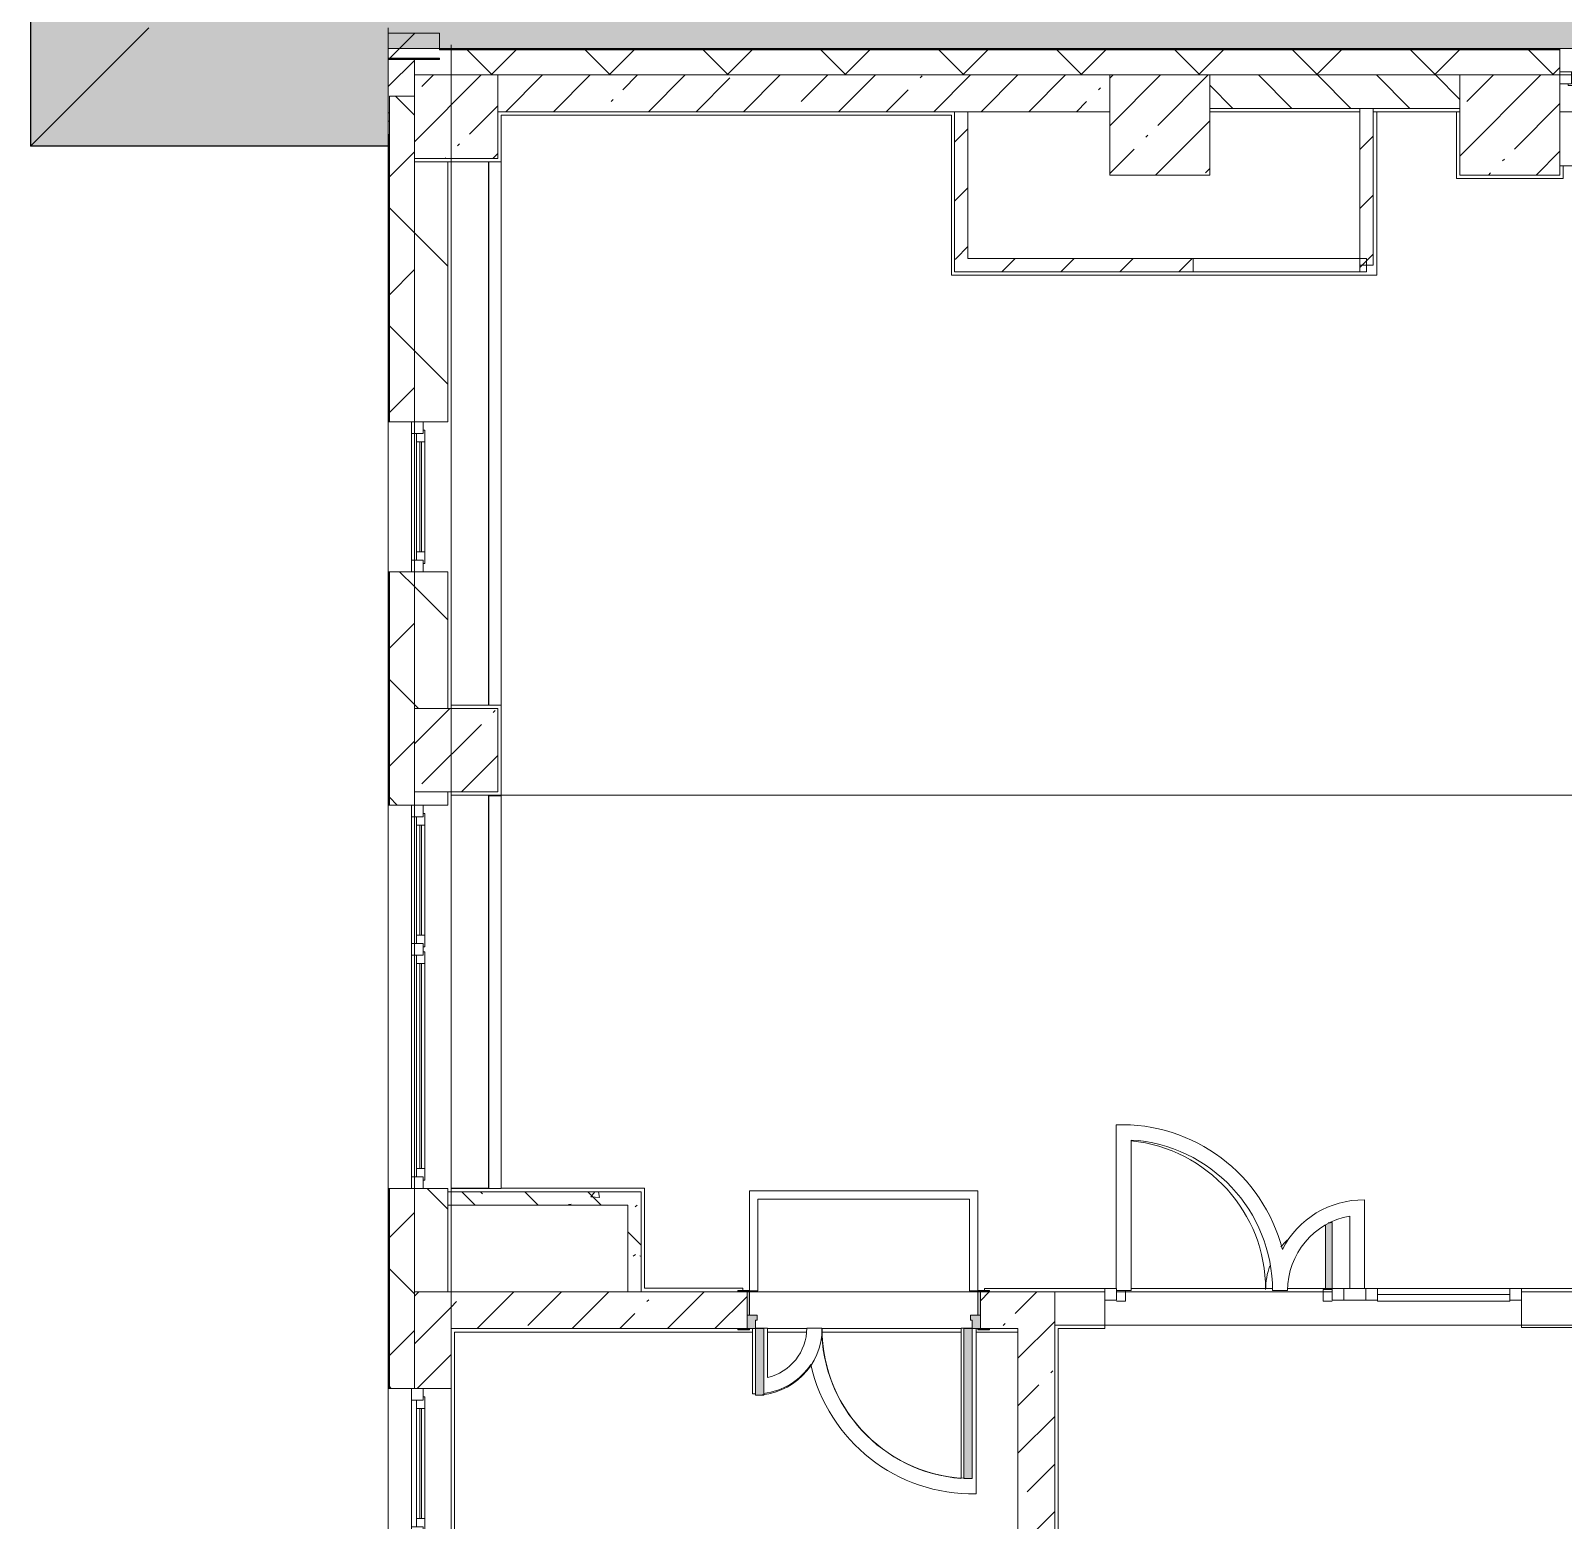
# Model space of a CAD drawing. Header units: millimetres. Extents: x 2623 to 210903, y -8553 to 29000.
# Drawn here: x 81482 to 90674, y 6529 to 15466 of the extents above; entities that cross this region are included whole.
import ezdxf

# ---------------------------------------------------------------- set-up
doc = ezdxf.new("R2010")
doc.units = ezdxf.units.MM
for name, color, linetype, lineweight in [('A-DETL-3', 7, 'Continuous', 5), ('A-GENM-2', 7, 'Continuous', 5), ('A-GLAZ-2', 7, 'Continuous', 5), ('A-GLAZ-CURT-1', 7, 'Continuous', 5), ('A-GLAZ-CWMG-2', 7, 'Continuous', 5), ('A-WALL', 7, 'Continuous', 9), ('A-WALL-4', 7, 'Continuous', 5), ('I-WALL-4', 7, 'Continuous', 5), ('S-COLS-1', 7, 'Continuous', 5), ('Оси', 7, 'Continuous', 9)]:
    doc.layers.add(name, color=color, linetype=linetype, lineweight=lineweight)
doc.layers.add('A-DETL-GENF-6', color=7, linetype='Continuous', lineweight=9, true_color=0xc0c0c0, transparency=0.4)
for name, color, linetype, lineweight, true_color in [('A-DETL-GENF-7', 7, 'Continuous', 5, 0xaaaaaa), ('A-DOOR-4', 7, 'Continuous', 5, 0xe2e2e2), ('A-DOOR-5', 7, 'Continuous', 5, 0xaaaaaa), ('A-DOOR-FRAM-3', 7, 'Continuous', 5, 0xe2e2e2), ('A-DOOR-FRAM-5', 7, 'Continuous', 5, 0xaaaaaa), ('A-FLOR-3', 7, 'Continuous', 5, 0xaaaaaa), ('A-GENM-3', 7, 'Continuous', 5, 0x737373), ('A-WALL-5', 7, 'Continuous', 5, 0x737373), ('I-WALL-5', 7, 'Continuous', 5, 0x737373), ('I-WALL-6', 7, 'Continuous', 5, 0x787878)]:
    doc.layers.add(name, color=color, linetype=linetype, lineweight=lineweight, true_color=true_color)
pattern_1 = [(135, (83893.37, 0), (-353.553, -353.553), [])]
pattern_2 = [(45, (83893.37, 0), (-353.5534, 353.5534), []), (135, (83893.37, 0), (-353.5534, -353.5534), [])]
pattern_3 = [(45, (83893.37, 0), (-285.123, 285.123), []), (45, (84178.5, 0), (-285.123, 285.123), [504.031, -100.806, 16.764, -84.042])]
pattern_4 = [(135, (83893.37, 0), (-377.17, -377.17), [533.4, -88.9, 17.78, -88.9]), (135, (83893.37, 376.94), (-377.17, -377.17), []), (50, (83893.37, 0), (637.645, -55.787), [66.675, -733.425]), (355, (83893.4, 0), (-123.35, 668.7), [53.34, -586.74]), (100.451, (83946.5, -4.65), (514.3, 612.91), [56.665, -623.315]), (46.184, (83893.4, 177.8), (948.78, -147.15), [100.01, -1100.14]), (96.636, (83972.4, 165.5), (830.91, 866), [85, -934.97]), (351.184, (83893.4, 177.8), (830.92, 865.99), [80.01, -880.11]), (21, (83982.27, 133.35), (530.65, -357.928), [66.675, -733.425]), (326, (83982.3, 133.35), (216.31, 644.66), [53.34, -586.74]), (71.451, (84026.5, 103.5), (746.96, 286.724), [56.665, -623.315]), (37.5, (83893.37, 0), (10.8105, 295.9426), [16.764, -562.864, 16.764, -578.866, -588.962]), (37.5, (83893.37, 0), (10.8105, 295.9426), [-1175.258, 16.764, -572.198]), (7.5, (83893.37, 0), (233.869, 350.632), [16.764, -322.834, 16.764, -549.529, -224.472]), (7.5, (83893.37, 0), (233.869, 350.632), [-905.89, 16.764, -207.708]), (327.5, (83695.13, 0), (474.568, -20.051), [16.764, -205.486, 16.764, -676.656, -920.115]), (327.5, (83695.13, 0), (474.568, -20.051), [-915.67, 16.764, -903.35]), (317.5, (83606.23, 0), (518.452, 88.993), [16.764, -272.16, 16.764, -443.738, -653.415]), (317.5, (83606.23, 0), (518.452, 88.993), [-749.427, 16.764, -636.65])]
pattern_5 = [(45, (83893.37, 0), (-176.7767, 176.7767), [])]

# ---------------------------------------------------------------- blocks, each defined once
blk = doc.blocks.new('парапет1 - парапет-18629556-3_1_3_птичка')
at = {"layer": 'A-GENM-2'}
for p, q in [((-2411.1, 14772.9), (-2411.1, 27400.1)), ((-268, 14772.9), (-2411.1, 14772.9))]:
    blk.add_line(p, q, dxfattribs=at)
at = {"layer": 'A-GENM-3'}
for p, q in [((-2409.1, 14774.9), (-1701.8, 15482.2)), ((-268, 15482.2), (-268, 14774.9))]:
    blk.add_line(p, q, dxfattribs=at)
blk = doc.blocks.new('BSC_Колонна _Прямоугольная - 500х500-V77-3_1_3_птичка')
at = {"layer": 'S-COLS-1'}
h = blk.add_hatch(dxfattribs=at)
h.set_pattern_fill('FP_88', color=256, style=0, pattern_type=2)
h.set_pattern_definition([(45, (-140, -14950), (-285.123, 285.123), []), (45, (145.12, -14950), (-285.123, 285.123), [504.031, -100.806, 16.764, -84.042])])
h.paths.add_polyline_path([(-250, -250), (250, -250), (250, 250), (-250, 250)])
for p, q in [((250, 250), (-250, 250)), ((-250, 250), (-250, -250)), ((250, -250), (250, 250)), ((-250, -250), (250, -250))]:
    blk.add_line(p, q, dxfattribs=at)
blk = doc.blocks.new('120_Окно_СКБ_1Ст - 120_Окно_СКБ_1Ст 900х2500_h_-20664874-3_1_3_птичка')
at = {"layer": 'A-GLAZ-2'}
for p, q in [((-450, -127), (-450, -57)), ((-450, -57), (-380, -57)), ((450, -57), (-450, -57)), ((-380, -57), (-380, -127)), ((380, -87), (-380, -87)), ((-380, -87), (-380, -127)), ((-330, -137), (-330, -87)), ((330, -137), (330, -87)), ((380, -127), (380, -57)), ((380, -57), (450, -57)), ((380, -127), (380, -87)), ((450, -57), (450, -127)), ((-380, -127), (-450, -127)), ((-450, -127), (-400, -127)), ((-380, -127), (-400, -127)), ((-400, -127), (-400, -137)), ((-400, -137), (400, -137)), ((400, -137), (-400, -137)), ((-330, -107), (330, -107)), ((330, -117), (-330, -117)), ((450, -127), (380, -127)), ((400, -127), (380, -127)), ((400, -127), (450, -127)), ((400, -137), (400, -127))]:
    blk.add_line(p, q, dxfattribs=at)
blk = doc.blocks.new('120_Окно_СКБ_2Ст - 120_Окно_СКБ_2Ст 2100х2400 _мал створка справа_-22446225-3_1_3_птичка')
at = {"layer": 'A-GLAZ-2'}
for p, q in [((-1050, -127), (-1050, -57)), ((-1050, -57), (-980, -57)), ((1050, -57), (-1050, -57)), ((-980, -57), (-980, -127)), ((150, -87), (-980, -87)), ((-980, -87), (-980, -127)), ((-930, -137), (-930, -87)), ((100, -137), (100, -87)), ((150, -127), (150, -57)), ((150, -57), (220, -57)), ((150, -127), (150, -87)), ((220, -57), (220, -127)), ((980, -87), (220, -87)), ((220, -87), (220, -127)), ((270, -137), (270, -87)), ((930, -137), (930, -87)), ((980, -127), (980, -57)), ((980, -57), (1050, -57)), ((980, -127), (980, -87)), ((1050, -57), (1050, -127)), ((-980, -127), (-1050, -127)), ((-1050, -127), (-1000, -127)), ((-980, -127), (-1000, -127)), ((-1000, -127), (-1000, -137)), ((-1000, -137), (170, -137)), ((170, -137), (-1000, -137)), ((-930, -107), (100, -107)), ((100, -117), (-930, -117)), ((220, -127), (150, -127)), ((170, -127), (150, -127)), ((170, -127), (200, -127)), ((170, -137), (170, -127)), ((220, -127), (200, -127)), ((200, -127), (200, -137)), ((200, -137), (1000, -137)), ((1000, -137), (200, -137)), ((270, -107), (930, -107)), ((930, -117), (270, -117)), ((1050, -127), (980, -127)), ((1000, -127), (980, -127)), ((1000, -127), (1050, -127)), ((1000, -137), (1000, -127))]:
    blk.add_line(p, q, dxfattribs=at)
blk = doc.blocks.new('120_Окно_СКБ_2Ст - 120_Окно_СКБ_2Ст 2300х2500 _мал створка справа_-22272277-3_1_3_птичка')
at = {"layer": 'A-GLAZ-2'}
for p, q in [((-1150, -127), (-1150, -57)), ((-1150, -57), (-1080, -57)), ((1150, -57), (-1150, -57)), ((-1080, -57), (-1080, -127)), ((250, -87), (-1080, -87)), ((-1080, -87), (-1080, -127)), ((-1030, -137), (-1030, -87)), ((200, -137), (200, -87)), ((250, -127), (250, -57)), ((250, -57), (320, -57)), ((250, -127), (250, -87)), ((320, -57), (320, -127)), ((1080, -87), (320, -87)), ((320, -87), (320, -127)), ((370, -137), (370, -87)), ((1030, -137), (1030, -87)), ((1080, -127), (1080, -57)), ((1080, -57), (1150, -57)), ((1080, -127), (1080, -87)), ((1150, -57), (1150, -127)), ((-1080, -127), (-1150, -127)), ((-1150, -127), (-1100, -127)), ((-1080, -127), (-1100, -127)), ((-1100, -127), (-1100, -137)), ((-1100, -137), (270, -137)), ((270, -137), (-1100, -137)), ((-1030, -107), (200, -107)), ((200, -117), (-1030, -117)), ((320, -127), (250, -127)), ((270, -127), (250, -127)), ((270, -127), (300, -127)), ((270, -137), (270, -127)), ((320, -127), (300, -127)), ((300, -127), (300, -137)), ((300, -137), (1100, -137)), ((1100, -137), (300, -137)), ((370, -107), (1030, -107)), ((1030, -117), (370, -117)), ((1150, -127), (1080, -127)), ((1100, -127), (1080, -127)), ((1100, -127), (1150, -127)), ((1100, -137), (1100, -127))]:
    blk.add_line(p, q, dxfattribs=at)
blk = doc.blocks.new('110_Дверь_СКБ_2Ст - Д-1 Лестничная клетка EIS60-24280000-3_1_3_птичка')
at = {"layer": 'A-DOOR-4'}
for points in [[(-637.5, 1010), (-637.5, 110), (-587.5, 110), (-587.5, 1010)], [(612.5, 510), (612.5, 110), (662.5, 110), (662.5, 510)], [(712.5, 30), (697.5, 30), (697.5, -110), (712.5, -110)]]:
    blk.add_hatch(color=256, dxfattribs=at).paths.add_polyline_path(points)
h = blk.add_hatch(color=256, dxfattribs=at)
h.paths.add_polyline_path([(712.5, 110), (662.5, 110), (662.5, 60), (652.5, 60), (652.5, 30), (712.5, 30), (712.5, 39.7)])
h.paths.add_polyline_path([(-687.5, 110), (-687.5, 30), (-627.5, 30), (-627.5, 60), (-637.5, 60), (-637.5, 110)])
at = {"layer": 'A-DOOR-FRAM-3'}
for points in [[(-742.5, 118), (-742.5, 110), (-672.5, 110), (-672.5, 118)], [(767.5, 118), (697.5, 118), (697.5, 110), (767.5, 110)], [(-672.5, 30), (-687.5, 30), (-687.5, -110), (-672.5, -110)], [(-672.5, -110), (-742.5, -110), (-742.5, -118), (-672.5, -118)], [(697.5, -110), (697.5, -118), (767.5, -118), (767.5, -110)]]:
    blk.add_hatch(color=256, dxfattribs=at).paths.add_polyline_path(points)
at = {"layer": 'A-DOOR-5'}
for p, q in [((-637.5, 1010), (-637.5, 110)), ((-587.5, 1010), (-637.5, 1010)), ((-587.5, 110), (-587.5, 1010)), ((662.5, 510), (612.5, 510)), ((612.5, 510), (612.5, 110)), ((662.5, 110), (662.5, 510)), ((-637.5, 110), (-587.5, 110)), ((612.5, 110), (662.5, 110))]:
    blk.add_line(p, q, dxfattribs=at)
for centre, radius, start, end in [((-637.5, 110), 900, 0, 90), ((662.5, 110), 400, 90, 180)]:
    blk.add_arc(centre, radius, start, end, dxfattribs=at)
at = {"layer": 'A-DOOR-FRAM-5'}
for p, q in [((-672.5, 118), (-742.5, 118)), ((-742.5, 118), (-742.5, 110)), ((-742.5, 110), (-672.5, 110)), ((-637.5, 110), (-687.5, 110)), ((-687.5, 110), (-687.5, 30)), ((-672.5, 110), (-672.5, 118)), ((-637.5, 60), (-637.5, 110)), ((662.5, 110), (662.5, 60)), ((712.5, 110), (662.5, 110)), ((767.5, 118), (697.5, 118)), ((697.5, 118), (697.5, 110)), ((697.5, 110), (767.5, 110)), ((712.5, 30), (712.5, 110)), ((767.5, 110), (767.5, 118)), ((-687.5, 30), (-627.5, 30)), ((-672.5, 30), (-687.5, 30)), ((-687.5, 30), (-687.5, -110)), ((-672.5, -110), (-672.5, 30)), ((-627.5, 60), (-637.5, 60)), ((-627.5, 30), (-627.5, 60)), ((662.5, 60), (652.5, 60)), ((652.5, 60), (652.5, 30)), ((652.5, 30), (712.5, 30)), ((712.5, 30), (697.5, 30)), ((697.5, 30), (697.5, -110)), ((712.5, -110), (712.5, 30)), ((-672.5, -110), (-742.5, -110)), ((-742.5, -110), (-742.5, -118)), ((-742.5, -118), (-672.5, -118)), ((-687.5, -110), (-672.5, -110)), ((-672.5, -118), (-672.5, -110)), ((697.5, -110), (712.5, -110)), ((767.5, -110), (697.5, -110)), ((697.5, -110), (697.5, -118)), ((697.5, -118), (767.5, -118)), ((767.5, -118), (767.5, -110))]:
    blk.add_line(p, q, dxfattribs=at)
blk = doc.blocks.new('120_Окно_СКБ_1Ст - 120_Окно_СКБ_1Ст_900х2500_h_-20705657-3_1_3_птичка')
at = {"layer": 'A-GLAZ-2'}
for p, q in [((-450, -127), (-450, -57)), ((-450, -57), (-380, -57)), ((450, -57), (-450, -57)), ((-380, -57), (-380, -127)), ((380, -87), (-380, -87)), ((-380, -87), (-380, -127)), ((-330, -137), (-330, -87)), ((330, -137), (330, -87)), ((380, -127), (380, -57)), ((380, -57), (450, -57)), ((380, -127), (380, -87)), ((450, -57), (450, -127)), ((-380, -127), (-450, -127)), ((-450, -127), (-400, -127)), ((-380, -127), (-400, -127)), ((-400, -127), (-400, -137)), ((-400, -137), (400, -137)), ((400, -137), (-400, -137)), ((-330, -107), (330, -107)), ((330, -117), (-330, -117)), ((450, -127), (380, -127)), ((400, -127), (380, -127)), ((400, -127), (450, -127)), ((400, -137), (400, -127))]:
    blk.add_line(p, q, dxfattribs=at)
blk = doc.blocks.new('BSC_Колонна _Прямоугольная - 500х500-V167-3_1_3_птичка')
at = {"layer": 'S-COLS-1'}
h = blk.add_hatch(dxfattribs=at)
h.set_pattern_fill('FP_132', color=256, style=0, pattern_type=2)
h.set_pattern_definition([(45, (-140, -11150), (-285.123, 285.123), []), (45, (145.12, -11150), (-285.123, 285.123), [504.031, -100.806, 16.764, -84.042])])
h.paths.add_polyline_path([(-135.6, -250), (250, -250), (250, 250), (-250, 250), (-250, -250)])
for p, q in [((250, 250), (-250, 250)), ((-250, 250), (-250, -250)), ((250, -250), (250, 250)), ((-250, -250), (250, -250))]:
    blk.add_line(p, q, dxfattribs=at)
blk = doc.blocks.new('Прямоугольный импост - 50 x 70 мм-V198-3_1_3_птичка')
at = {"layer": 'A-GLAZ-CWMG-2'}
for p, q in [((-70, 35), (0, 35)), ((-70, -35), (-70, 35)), ((0, 35), (0, -35)), ((0, -35), (-70, -35))]:
    blk.add_line(p, q, dxfattribs=at)
blk = doc.blocks.new('Дверь_Витражная_остекление_ - ДВН_ДАО_Главный вход_1200 в свету-V199-3_1_3_птичка')
at = {"layer": 'A-DOOR-4'}
blk.add_hatch(color=256, dxfattribs=at).paths.add_polyline_path([(625.9, 30), (647.5, 35), (647.5, 430), (634.8, 430), (607.5, 415.6), (607.5, 30), (620.1, 30)])
at = {"layer": 'A-DETL-GENF-7'}
for p, q in [((607.5, 415.6), (607.5, 30)), ((647.5, 430), (634.8, 430)), ((647.5, 35), (647.5, 430)), ((-592.5, -40), (-592.5, 22.6)), ((592.5, -40), (592.5, 30)), ((592.5, 30), (647.5, 30)), ((607.5, 30), (647.5, 30)), ((-647.5, -40), (-592.5, -40)), ((647.5, -40), (592.5, -40))]:
    blk.add_line(p, q, dxfattribs=at)
at = {"layer": 'A-DOOR-5'}
blk.add_line((647.5, 430), (647.5, 35), dxfattribs=at)
for centre, radius, start, end in [((-647.5, 30), 895, 360, 84.26447), ((647.5, 30), 400, 90, 93.42902), ((647.5, 30), 400, 132.2351, 140.38714), ((647.5, 30), 400, 159.41816, 180)]:
    blk.add_arc(centre, radius, start, end, dxfattribs=at)
blk = doc.blocks.new('Системная панель - Стемалит - 40мм-32257327-3_1_3_птичка')
at = {"layer": 'A-GLAZ-CURT-1'}
for p, q in [((65, 35), (-65, 35)), ((-65, 35), (-65, -35)), ((65, -35), (65, 35)), ((-65, -35), (65, -35))]:
    blk.add_line(p, q, dxfattribs=at)
blk = doc.blocks.new('Прямоугольный импост - 50 x 70 мм-31687886-3_1_3_птичка')
at = {"layer": 'A-GLAZ-CWMG-2'}
for p, q in [((-35, 35), (35, 35)), ((-35, -35), (-35, 35)), ((35, 35), (35, -35)), ((35, -35), (-35, -35))]:
    blk.add_line(p, q, dxfattribs=at)
blk = doc.blocks.new('Прямоугольный импост - 50 x 70 мм-31701779-3_1_3_птичка')
at = {"layer": 'A-GLAZ-CWMG-2'}
for p, q in [((0, 35), (-70, 35)), ((-70, 35), (-70, -35)), ((0, -35), (0, 35)), ((-70, -35), (0, -35))]:
    blk.add_line(p, q, dxfattribs=at)
blk = doc.blocks.new('Системная панель - Стекло - 40мм-V200-3_1_3_птичка')
at = {"layer": 'A-GLAZ-CURT-1'}
for p, q in [((397.5, 0), (-397.5, 0)), ((-397.5, 0), (-397.5, -40)), ((397.5, -40), (397.5, 0)), ((-397.5, -40), (397.5, -40))]:
    blk.add_line(p, q, dxfattribs=at)
blk = doc.blocks.new('Прямоугольный импост - 50 x 70 мм-31702100-3_1_3_птичка')
at = {"layer": 'A-GLAZ-CWMG-2'}
for p, q in [((-35, 35), (35, 35)), ((-35, -35), (-35, 35)), ((35, 35), (35, -35)), ((35, -35), (-35, -35))]:
    blk.add_line(p, q, dxfattribs=at)
blk = doc.blocks.new('Прямоугольный импост - 50 x 70 мм-31720914-3_1_3_птичка')
at = {"layer": 'A-GLAZ-CWMG-2'}
blk.add_line((32940, 7920), (32145, 7920), dxfattribs=at)
blk = doc.blocks.new('Зашивка приборов отопления35 - Зашивка приборов отопления-33324623-3_1_3_птичка')
at = {"layer": 'A-WALL-4'}
for p, q in [((34187.8, 26793.4), (34187.8, 26567.4)), ((37447.8, 26793.4), (34187.8, 26793.4)), ((37447.8, 26567.4), (37447.8, 26793.4)), ((34187.8, 26567.4), (37447.8, 26567.4)), ((37447.8, 26567.4), (34187.8, 26567.4)), ((34187.8, 26567.4), (34187.8, 26492.4)), ((37447.8, 26492.4), (37447.8, 26567.4)), ((34187.8, 26492.4), (37447.8, 26492.4))]:
    blk.add_line(p, q, dxfattribs=at)
blk = doc.blocks.new('Зашивка приборов отопления36 - Зашивка приборов отопления-33324807-3_1_3_птичка')
at = {"layer": 'A-WALL-4'}
for p, q in [((34187.8, 26793.4), (34187.8, 26567.4)), ((36548.8, 26793.4), (34187.8, 26793.4)), ((36548.8, 26567.4), (36548.8, 26793.4)), ((34187.8, 26567.4), (36548.8, 26567.4)), ((36545.1, 26567.4), (34187.8, 26567.4)), ((34187.8, 26567.4), (34187.8, 26492.4)), ((36545.1, 26492.4), (36545.1, 26567.4)), ((34187.8, 26492.4), (36545.1, 26492.4))]:
    blk.add_line(p, q, dxfattribs=at)

msp = doc.modelspace()

# ---------------------------------------------------------------- hatches: boundary and pattern name
at = {"layer": 'A-DETL-GENF-6'}
msp.add_hatch(color=256, dxfattribs=at).paths.add_polyline_path([(82965.6, 14774.9), (83625.4, 14774.9), (83625.4, 15358), (122653.4, 15358), (122653.4, 23888.3), (117821.4, 23888.3), (117821.4, 27398.1), (81484.3, 27398.1), (81484.3, 14774.9), (82499.5, 14774.9)])
at = {"layer": 'A-WALL-4'}
h = msp.add_hatch(dxfattribs=at)
h.set_pattern_fill('FP_73', color=256, style=0, pattern_type=2)
h.set_pattern_definition(pattern_2)
h.paths.add_polyline_path([(125847, 15200), (126053.4, 15200), (126053.4, 15350), (121703.4, 15350), (121703.4, 15200), (123982.6, 15200)])
h.paths.add_polyline_path([(113903.4, 15200), (116003.4, 15200), (116003.4, 15350), (113910.4, 15349), (113910.4, 15288), (113903.4, 15285), (113130.4, 15288), (113130.4, 15350), (109503.6, 15349), (109503.6, 15288), (109496.6, 15285), (108323.6, 15288), (108323.6, 15350), (103683.4, 15349), (103683.4, 15288), (103676.4, 15285), (102903.4, 15288), (102903.4, 15350), (98676.4, 15349), (98676.4, 15288), (98669.4, 15285), (98496.4, 15288), (98496.1, 15350), (96753.4, 15350), (96753.4, 15200), (113894.1, 15200)])
h.paths.add_polyline_path([(118553.4, 15200), (119303.4, 15200), (119303.4, 15350), (118553.4, 15350)])
h.paths.add_polyline_path([(117503.4, 15200), (117653.4, 15200), (117653.4, 15350), (117503.4, 15350), (117503.4, 15270.2)])
h.paths.add_polyline_path([(92153.4, 15200), (92153.4, 15350), (91553.4, 15350), (91553.4, 15200)])
h.paths.add_polyline_path([(93653.4, 15200), (93653.4, 15350), (93053.4, 15350), (93053.4, 15200), (93219.9, 15200)])
h.paths.add_polyline_path([(88558.8, 15200), (90653.4, 15200), (90653.4, 15350), (83933.4, 15350), (83933.4, 15293), (83783.4, 15293), (83783.4, 15200), (88553.4, 15200)])
h.paths.add_polyline_path([(117133.4, 15200), (117128.4, 15350), (116903.4, 15350), (116903.4, 15200)])
h = msp.add_hatch(dxfattribs=at)
h.set_pattern_fill('FP_71', color=256, style=0, pattern_type=2)
h.set_pattern_definition([(135, (83893.37, 0), (-176.7767, -176.7767), [])])
h.paths.add_polyline_path([(96948.7, 15000), (97603.4, 15000), (97603.4, 15200), (96753.4, 15200), (96753.4, 15000), (96854.6, 15000)])
h.paths.add_polyline_path([(88553.4, 15000), (90053.4, 15000), (90053.4, 15200), (88553.4, 15200)])
h.paths.add_polyline_path([(93219.9, 15000), (93653.4, 15000), (93653.4, 15200), (93053.4, 15200), (93053.4, 15000)])
h.paths.add_polyline_path([(92153.4, 15000), (92153.4, 15200), (91553.4, 15200), (91553.4, 15000)])
h = msp.add_hatch(dxfattribs=at)
h.set_pattern_fill('FP_73', color=256, style=0, pattern_type=2)
h.set_pattern_definition(pattern_2)
h.paths.add_polyline_path([(83625.4, 14973), (83633.4, 14973), (83633.4, 15073), (83625.4, 15073)])
h = msp.add_hatch(dxfattribs=at)
h.set_pattern_fill('FP_73', color=256, style=0, pattern_type=2)
h.set_pattern_definition(pattern_2)
h.paths.add_polyline_path([(83633.4, -100), (83783.4, -100), (83783.4, 5220), (83633.4, 5220), (83633.4, 1965.8)])
h.paths.add_polyline_path([(83633.4, 7320), (83783.4, 7320), (83783.4, 8520), (83633.4, 8520), (83633.4, 7750.3)])
h.paths.add_polyline_path([(83783.4, 10820), (83783.4, 12220), (83633.4, 12220), (83633.4, 10820)])
h.paths.add_polyline_path([(83783.4, 13120), (83783.4, 15073), (83633.4, 15073), (83633.4, 13120)])
h = msp.add_hatch(dxfattribs=at)
h.set_pattern_fill('FP_73', color=256, style=0, pattern_type=2)
h.set_pattern_definition(pattern_2)
h.paths.add_polyline_path([(83633.4, 14923), (83633.4, 14973), (83625.4, 14973), (83625.4, 14923)])
at = {"layer": 'I-WALL-4'}
h = msp.add_hatch(dxfattribs=at)
h.set_pattern_fill('FP_73', color=256, style=0, pattern_type=2)
h.set_pattern_definition(pattern_2)
h.paths.add_polyline_path([(83933.4, 15358), (83933.4, 15450), (83625.4, 15450), (83625.4, 15358), (83897.8, 15358)])
h = msp.add_hatch(dxfattribs=at)
h.set_pattern_fill('FP_73', color=256, style=0, pattern_type=2)
h.set_pattern_definition(pattern_2)
h.paths.add_polyline_path([(83625.4, 15300), (83933.4, 15300), (83933.4, 15358), (83625.4, 15358), (83625.4, 15341.3)])
h = msp.add_hatch(dxfattribs=at)
h.set_pattern_fill('FP_69', color=256, style=0, pattern_type=2)
h.set_pattern_definition(pattern_3)
h.paths.add_polyline_path([(83633.4, 15073), (83783.4, 15073), (83783.4, 15293), (83625.4, 15293), (83630.4, 15073)])
h = msp.add_hatch(dxfattribs=at)
h.set_pattern_fill('FP_69', color=256, style=0, pattern_type=2)
h.set_pattern_definition(pattern_3)
h.paths.add_polyline_path([(87953.4, 14980), (87953.4, 15200), (84283.4, 15200), (84283.4, 14980), (87103.4, 14980)])
h = msp.add_hatch(dxfattribs=at)
h.set_pattern_fill('FP_74', color=256, style=0, pattern_type=2)
h.set_pattern_definition(pattern_5)
h.paths.add_polyline_path([(89533.4, 14060), (89533.4, 15000), (89453.4, 15000), (89453.4, 14060)])
h = msp.add_hatch(dxfattribs=at)
h.set_pattern_fill('FP_74', color=256, style=0, pattern_type=2)
h.set_pattern_definition(pattern_5)
h.paths.add_polyline_path([(87103.4, 14100), (87103.4, 14980), (87023.4, 14980), (87023.4, 14100)])
h = msp.add_hatch(dxfattribs=at)
h.set_pattern_fill('FP_72', color=256, style=0, pattern_type=2)
h.set_pattern_definition(pattern_1)
h.paths.add_polyline_path([(83783.4, 7900), (83983.4, 7900), (83983.4, 8520), (83783.4, 8520), (83783.4, 8328.8)])
h.paths.add_polyline_path([(83783.4, 10820), (83983.4, 10820), (83983.4, 10900), (83783.4, 10900)])
h.paths.add_polyline_path([(83983.4, 11400), (83983.4, 12220), (83783.4, 12220), (83783.4, 11400), (83897.8, 11400)])
h.paths.add_polyline_path([(83783.4, 13120), (83983.4, 13120), (83983.4, 14680), (83783.4, 14680), (83783.4, 13534.8)])
h = msp.add_hatch(dxfattribs=at)
h.set_pattern_fill('FP_74', color=256, style=0, pattern_type=2)
h.set_pattern_definition(pattern_5)
h.paths.add_polyline_path([(89493.4, 14020), (89493.4, 14100), (89453.4, 14100), (89453.4, 14020)])
h.paths.add_polyline_path([(88453.4, 14020), (88453.4, 14100), (87023.4, 14100), (87023.4, 14020)])
h = msp.add_hatch(dxfattribs=at)
h.set_pattern_fill('FP_69', color=256, style=0, pattern_type=2)
h.set_pattern_definition(pattern_3)
h.paths.add_polyline_path([(83783.4, -100), (84003.4, -100), (84003.4, 5220), (83783.4, 5220), (83783.4, 1965.8)])
h.paths.add_polyline_path([(84003.4, 7320), (84003.4, 7900), (83783.4, 7900), (83783.4, 7320)])
h = msp.add_hatch(dxfattribs=at)
h.set_pattern_fill('FP_69', color=256, style=0, pattern_type=2)
h.set_pattern_definition(pattern_3)
h.paths.add_polyline_path([(84003.4, 7680), (85778.4, 7680), (85778.4, 7900), (84003.4, 7900), (84003.4, 7750.3)])
h.paths.add_polyline_path([(87403.4, 7680), (87403.4, 7900), (87178.4, 7900), (87178.4, 7680), (87233.4, 7680)])
h = msp.add_hatch(dxfattribs=at)
h.set_pattern_fill('FP_69', color=256, style=0, pattern_type=2)
h.set_pattern_definition(pattern_3)
h.paths.add_polyline_path([(87623.4, -100), (87623.4, 7900), (87403.4, 7900), (87403.4, -100)])
h = msp.add_hatch(dxfattribs=at)
h.set_pattern_fill('FP_72', color=256, style=0, pattern_type=2)
h.set_pattern_definition(pattern_1)
h.paths.add_polyline_path([(100553.4, 7700), (100553.4, 7900), (98902.7, 7900), (98902.7, 7700), (100103.4, 7700)])
h.paths.add_polyline_path([(91553.4, 7700), (91553.4, 7900), (90423.4, 7900), (90423.4, 7700), (91004.4, 7700)])
h.paths.add_polyline_path([(92153.4, 7700), (96053.4, 7700), (96053.4, 7900), (95353.4, 7900), (95353.4, 7830), (94553.4, 7830), (94553.4, 7900), (92153.4, 7900), (92153.4, 7789.5)])
h.paths.add_polyline_path([(97462.7, 7700), (97462.7, 7900), (96653.4, 7900), (96653.4, 7700)])
h.paths.add_polyline_path([(87626.6, 7700), (87923.4, 7700), (87923.4, 7900), (87623.4, 7900), (87623.4, 7700)])
at = {"layer": 'I-WALL-6'}
h = msp.add_hatch(dxfattribs=at)
h.set_pattern_fill('FP_77', color=256, style=0, pattern_type=2)
h.set_pattern_definition(pattern_4)
h.paths.add_polyline_path([(85063.4, 8420), (85143.4, 8420), (85143.4, 8500), (83983.4, 8500), (83983.4, 8420), (84830, 8420)])
h = msp.add_hatch(dxfattribs=at)
h.set_pattern_fill('FP_77', color=256, style=0, pattern_type=2)
h.set_pattern_definition(pattern_4)
h.paths.add_polyline_path([(85143.4, 7900), (85143.4, 8420), (85063.4, 8420), (85063.4, 7900)])
at = {"layer": 'S-COLS-1'}
h = msp.add_hatch(dxfattribs=at)
h.set_pattern_fill('FP_69', color=256, style=0, pattern_type=2)
h.set_pattern_definition(pattern_3)
h.paths.add_polyline_path([(88553.4, 14600), (88553.4, 15200), (87953.4, 15200), (87953.4, 14600)])
h = msp.add_hatch(dxfattribs=at)
h.set_pattern_fill('FP_69', color=256, style=0, pattern_type=2)
h.set_pattern_definition(pattern_3)
h.paths.add_polyline_path([(90653.4, 14600), (90653.4, 15200), (90053.4, 15200), (90053.4, 14600), (90423.2, 14600)])

# ---------------------------------------------------------------- linework, layer by layer
at = {"layer": 'A-DETL-3'}
for p, q in [((81484.3, 27398.1), (81484.3, 14774.9)), ((83625.4, 14774.9), (83625.4, 15358)), ((83625.4, 15358), (122653.4, 15358)), ((81484.3, 14774.9), (83625.4, 14774.9))]:
    msp.add_line(p, q, dxfattribs=at)
at = {"layer": 'A-FLOR-3'}
for p, q in [((87004.4, 14959), (84304.4, 14959)), ((84304.4, 14959), (84304.4, 14679)), ((87004.4, 13999), (87004.4, 14959)), ((90033.4, 14979), (89554.4, 14979)), ((89554.4, 14979), (89554.4, 13999)), ((90033.4, 14580), (90033.4, 14979)), ((96834.6, 14980), (90653.4, 14980)), ((84003.4, 14680), (84003.4, 11420)), ((84228.4, 14680), (84003.4, 14680)), ((84228.4, 11420), (84228.4, 14680)), ((90653.4, 14655), (96834.6, 14655)), ((90673.4, 14655), (90673.4, 14580)), ((90673.4, 14580), (90033.4, 14580)), ((89554.4, 13999), (87004.4, 13999)), ((84003.4, 11420), (84228.4, 11420)), ((84304.4, 11419), (84304.4, 10880)), ((84004.4, 10880), (84004.4, 8521)), ((84228.4, 10880), (84004.4, 10880)), ((84228.4, 8521), (84228.4, 10880)), ((96854.6, 10880), (84229.4, 10880)), ((87991.5, 8902), (87991.5, 7920)), ((88081.5, 7907.6), (88081.5, 8810.8)), ((84004.4, 8521), (84228.4, 8521)), ((84304.4, 8521), (85163.4, 8521)), ((85163.4, 8521), (85163.4, 7921)), ((85793.2, 8506.5), (85793.2, 7908)), ((87163.1, 8506.5), (85793.2, 8506.5)), ((85843.2, 7906.5), (85843.2, 8456.5)), ((85843.2, 8456.5), (87113.1, 8456.5)), ((87113.1, 8456.5), (87113.1, 7906.5)), ((87163.1, 7906.5), (87163.1, 8506.5)), ((89480.7, 7920), (89480.7, 8451.5)), ((89393.2, 8354.4), (89393.2, 7920)), ((85163.4, 7921), (85753.4, 7921)), ((85753.4, 7921), (85753.4, 7908)), ((85793.4, 7906.5), (85843.2, 7906.5)), ((87113.1, 7906.5), (87163.1, 7906.5)), ((87203.4, 7908), (87203.4, 7920)), ((87203.4, 7920), (87923.4, 7920)), ((87993.4, 7907.6), (88081.5, 7907.6)), ((88081.5, 7920), (88929.1, 7920)), ((88929.8, 7907.6), (89019.8, 7907.6)), ((89020.8, 7920), (89288.4, 7920)), ((97477.6, 7920), (90423.4, 7920)), ((85810.4, 7659), (84023.4, 7659)), ((84023.4, 7659), (84023.4, 5520)), ((85810.4, 7680), (85810.4, 7288.3)), ((85900.4, 7682.7), (85828.4, 7682.7)), ((85900.4, 7385.6), (85900.4, 7682.7)), ((86134.3, 7659), (85900.4, 7659)), ((86226.6, 7682.7), (86136.6, 7682.7)), ((87061.6, 7659), (86228.3, 7659)), ((87128.4, 7682.7), (87061.6, 7682.7)), ((87061.6, 7682.7), (87061.6, 6780.4)), ((87151.6, 6687.9), (87151.6, 7680)), ((87403.4, 7659), (87151.6, 7659)), ((87923.4, 7680), (87643.4, 7680)), ((87643.4, 7680), (87643.4, 140.5)), ((87923.4, 7700), (87923.4, 7680)), ((90423.4, 7685.5), (90423.4, 7700)), ((90908.4, 7685.5), (90423.4, 7685.5))]:
    msp.add_line(p, q, dxfattribs=at)
for centre, radius, start, end in [((88024.8, 7907.6), 995, 14.33829, 91.91881), ((88024.8, 7907.6), 905, 360, 86.40894), ((89473.8, 7907.6), 544, 89.27649, 153.06648), ((89473.8, 7907.6), 454, 100.22924, 180), ((85831.6, 7682.7), 305, 283.0427, 0), ((87131.6, 7682.7), 905, 180, 265.56313), ((85831.6, 7682.7), 395, 276.84991, 326.45952), ((87131.6, 7682.7), 995, 192.67054, 271.1511), ((85831.6, 7682.7), 395, 266.92799, 269.53797)]:
    msp.add_arc(centre, radius, start, end, dxfattribs=at)
at = {"layer": 'A-WALL'}
for p, q in [((83933.4, 15358), (83933.4, 15350)), ((90653.4, 15353), (83933.4, 15353)), ((90653.4, 15350), (83933.4, 15350)), ((83625.4, 15300), (83933.4, 15300)), ((83625.4, 15295), (83933.4, 15295)), ((83933.4, 15293), (83783.4, 15293)), ((83783.4, 15293), (83783.4, 15200)), ((83933.4, 15300), (83933.4, 15293)), ((90053.4, 15200), (88553.4, 15200)), ((88553.4, 15200), (90053.4, 15200)), ((83633.4, 15073), (83633.4, 13120)), ((83633.4, 15073), (83783.4, 15073)), ((89533.4, 15000), (89453.4, 15000)), ((83625.4, 14973), (83633.4, 14973)), ((83625.4, 14923), (83633.4, 14923)), ((87103.4, 14980), (87023.4, 14980)), ((83625.4, 14843), (83633.4, 14843)), ((83630.4, 14843), (83630.4, 13120)), ((83783.4, 13120), (83783.4, 14680)), ((83630.4, 12220), (83630.4, 10820)), ((83633.4, 12220), (83633.4, 10820)), ((83783.4, 11400), (83783.4, 12220)), ((83783.4, 10820), (83783.4, 10900)), ((83630.4, 8520), (83630.4, 7320)), ((83633.4, 8520), (83633.4, 7320)), ((83783.4, 7320), (83783.4, 8520)), ((83983.4, 8500), (83983.4, 8420)), ((83783.4, 7900), (83983.4, 7900)), ((85063.4, 7900), (85143.4, 7900)), ((87623.4, 7900), (87623.4, 7700))]:
    msp.add_line(p, q, dxfattribs=at)
at = {"layer": 'A-WALL-4'}
for p, q in [((90653.4, 15200), (90653.4, 15358)), ((84283.4, 15200), (88553.4, 15200)), ((88553.4, 15200), (88553.4, 15000)), ((90053.4, 15000), (90053.4, 15200)), ((90653.4, 15200), (90053.4, 15200)), ((88553.4, 15000), (89453.4, 15000)), ((89533.4, 15000), (90053.4, 15000)), ((83625.4, 14772.9), (83625.4, -258)), ((83783.4, 14680), (83783.4, 14700)), ((83625.4, 13120), (83783.4, 13120)), ((83783.4, 13120), (83783.4, 12220)), ((83783.4, 12220), (83625.4, 12220)), ((83625.4, 10820), (83783.4, 10820)), ((83783.4, 10820), (83783.4, 8520)), ((83783.4, 8520), (83625.4, 8520)), ((83625.4, 7320), (83783.4, 7320))]:
    msp.add_line(p, q, dxfattribs=at)
at = {"layer": 'A-WALL-5'}
msp.add_line((98426.4, 15358), (83933.4, 15358), dxfattribs=at)
at = {"layer": 'I-WALL-4'}
for p, q in [((83625.4, 15293), (83783.4, 15293)), ((87953.4, 15200), (84283.4, 15200)), ((87953.4, 14980), (87953.4, 15200)), ((90653.4, 15200), (91553.4, 15200)), ((89453.4, 15000), (89453.4, 14020)), ((89533.4, 14060), (89533.4, 15000)), ((84283.4, 14980), (87023.4, 14980)), ((87023.4, 14980), (87023.4, 14020)), ((87103.4, 14100), (87103.4, 14980)), ((87103.4, 14980), (87953.4, 14980)), ((89453.4, 14980), (88553.4, 14980)), ((90053.4, 14980), (89533.4, 14980)), ((84003.4, 14680), (83783.4, 14680)), ((83983.4, 13120), (83983.4, 14680)), ((89493.4, 14100), (87103.4, 14100)), ((88453.4, 14020), (88453.4, 14100)), ((89493.4, 14020), (89493.4, 14100)), ((87023.4, 14020), (89493.4, 14020)), ((89453.4, 14060), (89533.4, 14060)), ((83783.4, 13120), (83983.4, 13120)), ((83783.4, 12220), (83783.4, 13120)), ((83983.4, 12220), (83783.4, 12220)), ((83983.4, 11400), (83983.4, 12220)), ((84003.4, 11420), (84003.4, 11400)), ((83983.4, 10820), (83983.4, 10900)), ((84003.4, 10900), (84003.4, 8500)), ((83783.4, 10820), (83983.4, 10820)), ((83783.4, 8520), (83783.4, 10820)), ((83983.4, 8520), (83783.4, 8520)), ((83983.4, 8500), (83983.4, 8520)), ((85143.4, 8500), (83983.4, 8500)), ((85143.4, 7900), (85143.4, 8500)), ((83983.4, 7900), (83983.4, 8420)), ((83983.4, 8420), (85063.4, 8420)), ((84003.4, 8420), (84003.4, 7900)), ((85063.4, 8420), (85063.4, 7900)), ((85063.4, 7900), (83983.4, 7900)), ((85723.4, 7900), (85143.4, 7900)), ((85793.4, 7900), (87163.4, 7900)), ((87923.4, 7900), (87233.4, 7900)), ((87923.4, 7700), (87923.4, 7900)), ((87993.4, 7900), (89288.4, 7900)), ((91553.4, 7900), (90423.4, 7900)), ((90423.4, 7900), (90423.4, 7700)), ((84003.4, 120), (84003.4, 7680)), ((84003.4, 7680), (85723.4, 7680)), ((86136.3, 7680), (85900.4, 7680)), ((87061.6, 7680), (86228.3, 7680)), ((87233.4, 7680), (87403.4, 7680)), ((87403.4, 7680), (87403.4, 120)), ((90924.4, 7700), (87623.4, 7700)), ((87623.4, -100), (87623.4, 7700)), ((83783.4, 7320), (84003.4, 7320))]:
    msp.add_line(p, q, dxfattribs=at)
at = {"layer": 'I-WALL-5'}
for p, q in [((83933.4, 15450), (83625.4, 15450)), ((83933.4, 15358), (83933.4, 15450))]:
    msp.add_line(p, q, dxfattribs=at)
at = {"layer": 'S-COLS-1'}
for p, q in [((88553.4, 15200), (87953.4, 15200)), ((87953.4, 15200), (87953.4, 14600)), ((88553.4, 14600), (88553.4, 15200)), ((90653.4, 15200), (90053.4, 15200)), ((90053.4, 15200), (90053.4, 15000)), ((90653.4, 14600), (90653.4, 15200)), ((90053.4, 15000), (90053.4, 14600)), ((87953.4, 14600), (88553.4, 14600)), ((90053.4, 14600), (90653.4, 14600))]:
    msp.add_line(p, q, dxfattribs=at)
at = {"layer": 'Оси'}
msp.add_line((84003.4, 5439), (84003.4, 15380), dxfattribs=at)

# ---------------------------------------------------------------- block references
at = {"layer": 'A-DOOR-5'}
msp.add_blockref('Дверь_Витражная_остекление_ - ДВН_ДАО_Главный вход_1200 в свету-V199-3_1_3_птичка', (88640.9, 7885), dxfattribs=at)
at = {"layer": 'A-DOOR-5', "rotation": 180}
msp.add_blockref('110_Дверь_СКБ_2Ст - Д-1 Лестничная клетка EIS60-24280000-3_1_3_птичка', (86490.9, 7790), dxfattribs=at)
at = {"layer": 'A-GENM-2'}
msp.add_blockref('парапет1 - парапет-18629556-3_1_3_птичка', (83893.4, 0), dxfattribs=at)
at = {"layer": 'A-GLAZ-2'}
msp.add_blockref('120_Окно_СКБ_1Ст - 120_Окно_СКБ_1Ст_900х2500_h_-20705657-3_1_3_птичка', (91103.4, 15275), dxfattribs=at)
at = {"layer": 'A-GLAZ-2', "rotation": 89.99999999999991}
for name, p in [('120_Окно_СКБ_1Ст - 120_Окно_СКБ_1Ст 900х2500_h_-20664874-3_1_3_птичка', (83708.4, 12670)), ('120_Окно_СКБ_2Ст - 120_Окно_СКБ_2Ст 2300х2500 _мал створка справа_-22272277-3_1_3_птичка', (83708.4, 9670)), ('120_Окно_СКБ_2Ст - 120_Окно_СКБ_2Ст 2100х2400 _мал створка справа_-22446225-3_1_3_птичка', (83708.4, 6270))]:
    msp.add_blockref(name, p, dxfattribs=at)
at = {"layer": 'A-GLAZ-CURT-1'}
for name, p in [('Системная панель - Стемалит - 40мм-32257327-3_1_3_птичка', (89423.4, 7885)), ('Системная панель - Стекло - 40мм-V200-3_1_3_птичка', (89955.9, 7885))]:
    msp.add_blockref(name, p, dxfattribs=at)
at = {"layer": 'A-GLAZ-CWMG-2', "rotation": 180}
msp.add_blockref('Прямоугольный импост - 50 x 70 мм-31701779-3_1_3_птичка', (87923.4, 7885), dxfattribs=at)
at = {"layer": 'A-GLAZ-CWMG-2', "extrusion": (0, 0, -1), "rotation": 180}
for name, p in [('Прямоугольный импост - 50 x 70 мм-31687886-3_1_3_птичка', (-89323.4, 7885)), ('Прямоугольный импост - 50 x 70 мм-31702100-3_1_3_птичка', (-89523.4, 7885)), ('Прямоугольный импост - 50 x 70 мм-V198-3_1_3_птичка', (-90423.4, 7885))]:
    msp.add_blockref(name, p, dxfattribs=at)
at = {"layer": 'A-GLAZ-CWMG-2'}
msp.add_blockref('Прямоугольный импост - 50 x 70 мм-31720914-3_1_3_птичка', (57413.4, 0), dxfattribs=at)
at = {"layer": 'A-WALL-4', "rotation": 89.99999999999993}
for name, p in [('Зашивка приборов отопления35 - Зашивка приборов отопления-33324623-3_1_3_птичка', (110796.7, -22768.8)), ('Зашивка приборов отопления36 - Зашивка приборов отопления-33324807-3_1_3_птичка', (110796.7, -25668.8))]:
    msp.add_blockref(name, p, dxfattribs=at)
at = {"layer": 'S-COLS-1'}
for name, p in [('BSC_Колонна _Прямоугольная - 500х500-V77-3_1_3_птичка', (84033.4, 14950)), ('BSC_Колонна _Прямоугольная - 500х500-V167-3_1_3_птичка', (84033.4, 11150))]:
    msp.add_blockref(name, p, dxfattribs=at)

doc.saveas('drawing.dxf')
